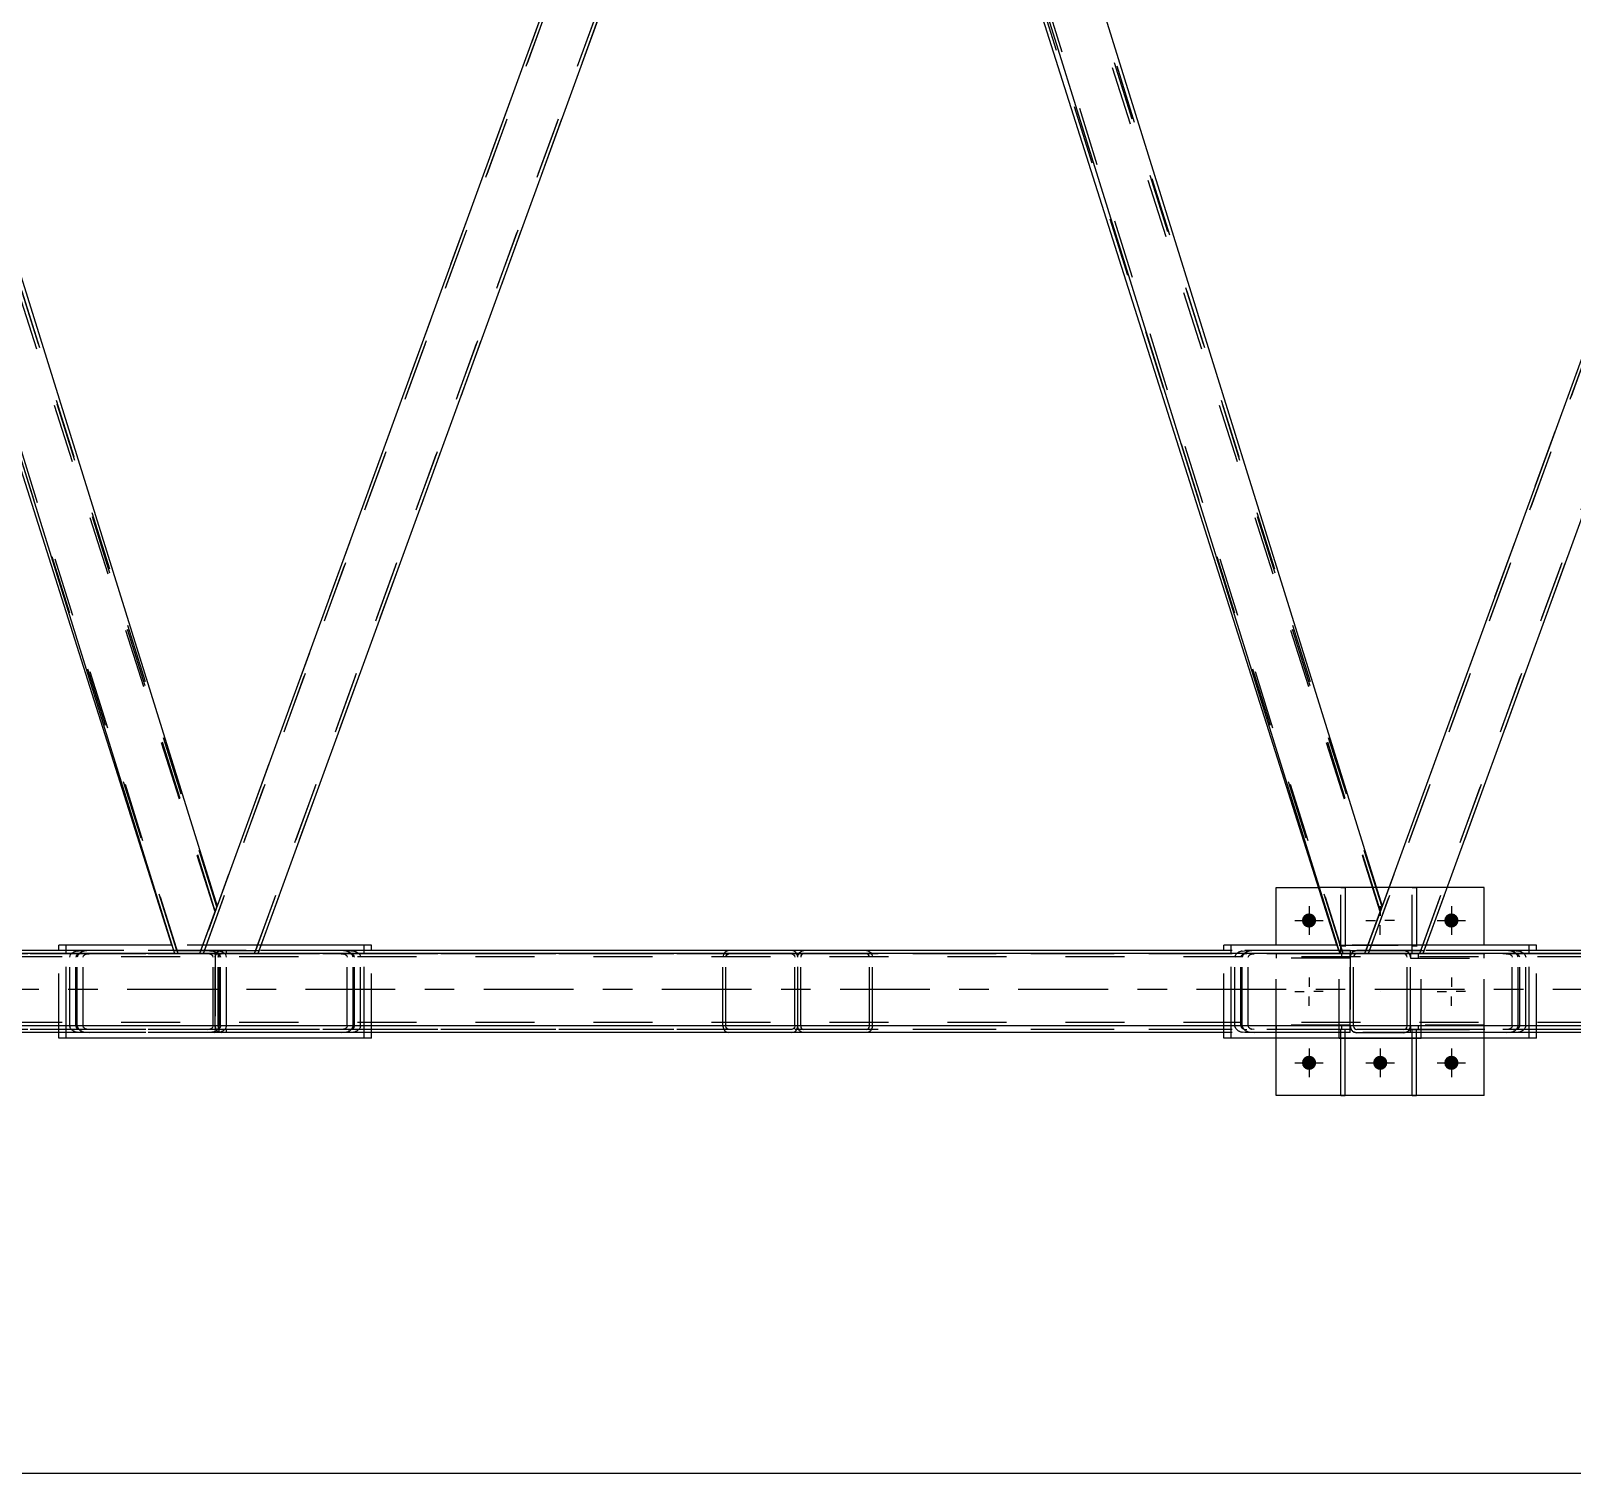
# Model space of a CAD drawing. Header units: millimetres. Extents: x -787 to 402, y -866 to -25.
# Drawn here: x 162.7 to 213.9, y -130.1 to -82.2 of the extents above; entities that cross this region are included whole.
import ezdxf

# ---------------------------------------------------------------- set-up
doc = ezdxf.new("R2010")
doc.units = ezdxf.units.MM
doc.linetypes.add('DXK_LINE_DOT2', pattern=[3.9198, 1.9599, -1.9599])
doc.linetypes.add('DXK_LINE_DOT3', pattern=[5.9187, 2.979, -0.9799, 0.9799, -0.9799])

# ---------------------------------------------------------------- blocks, each defined once
blk = doc.blocks.new('Part-569028579-1537 - 1369')
at = {"color": 7, "linetype": 'DXK_LINE_DOT2'}
for p, q in [((206.482, -115.202), (204.028, -115.202)), ((204.028, -115.202), (204.028, -115.348)), ((206.482, -115.348), (204.028, -115.348)), ((206.209, -115.348), (206.209, -115.202)), ((206.482, -115.348), (206.482, -115.202))]:
    blk.add_line(p, q, dxfattribs=at)
blk = doc.blocks.new('Part-569028579-1374 - 1369')
at = {"color": 7, "linetype": 'DXK_LINE_DOT2'}
for p, q in [((226.699, -58.637), (207.011, -112.728)), ((207.127, -112.728), (226.815, -58.637)), ((208.83, -112.728), (228.517, -58.637)), ((208.946, -112.728), (228.633, -58.637)), ((228.633, -58.637), (226.699, -58.637)), ((207.011, -112.728), (208.946, -112.728)), ((207.029, -112.728), (207.011, -112.728))]:
    blk.add_line(p, q, dxfattribs=at)
blk = doc.blocks.new('Part-569028579-1375 - 1369')
at = {"color": 7, "linetype": 'DXK_LINE_DOT2'}
for p, q in [((188.001, -58.637), (168.314, -112.728)), ((168.43, -112.728), (188.117, -58.637)), ((170.132, -112.728), (189.82, -58.637)), ((170.249, -112.728), (189.936, -58.637)), ((189.936, -58.637), (188.001, -58.637)), ((168.314, -112.728), (170.249, -112.728)), ((168.331, -112.728), (168.314, -112.728))]:
    blk.add_line(p, q, dxfattribs=at)
blk = doc.blocks.new('Part-569028579-1469 - 1369')
at = {"color": 7, "linetype": 'DXK_LINE_DOT2'}
for p, q in [((207.091, -112.827), (227.146, -57.727)), ((208.794, -112.827), (228.848, -57.727)), ((227.146, -57.727), (227.155, -57.727)), ((228.261, -59.659), (228.965, -57.727)), ((228.947, -57.727), (228.897, -57.727)), ((228.965, -57.727), (228.947, -57.727)), ((206.975, -112.827), (207.549, -111.25)), ((206.975, -112.827), (208.91, -112.827))]:
    blk.add_line(p, q, dxfattribs=at)
at = {"color": 2, "linetype": 'Continuous'}
for p, q in [((227.03, -57.727), (207.549, -111.25)), ((227.047, -57.727), (227.03, -57.727)), ((228.732, -57.727), (227.047, -57.727)), ((228.965, -57.727), (228.732, -57.727)), ((208.91, -112.827), (228.261, -59.659))]:
    blk.add_line(p, q, dxfattribs=at)
blk = doc.blocks.new('Part-569028579-1409 - 1369')
at = {"color": 2, "linetype": 'Continuous'}
for p, q in [((190.267, -57.727), (189.564, -59.659)), ((190.267, -57.727), (190.638, -57.727)), ((190.638, -57.727), (190.866, -57.727)), ((190.866, -57.727), (207.549, -111.25)), ((189.564, -59.659), (206.136, -112.827)), ((206.975, -112.827), (207.549, -111.25))]:
    blk.add_line(p, q, dxfattribs=at)
at = {"color": 7, "linetype": 'DXK_LINE_DOT2'}
for p, q in [((207.487, -111.419), (190.752, -57.727)), ((206.251, -112.827), (189.625, -59.49)), ((206.136, -112.827), (206.975, -112.827))]:
    blk.add_line(p, q, dxfattribs=at)
blk = doc.blocks.new('Part-569028579-1484 - 1369')
at = {"color": 7, "linetype": 'DXK_LINE_DOT2'}
for p, q in [((168.394, -112.827), (188.448, -57.727)), ((170.096, -112.827), (190.151, -57.727)), ((188.448, -57.727), (188.457, -57.727)), ((189.564, -59.659), (190.267, -57.727)), ((190.249, -57.727), (190.199, -57.727)), ((190.267, -57.727), (190.249, -57.727)), ((168.277, -112.827), (168.852, -111.25)), ((168.277, -112.827), (170.212, -112.827))]:
    blk.add_line(p, q, dxfattribs=at)
at = {"color": 2, "linetype": 'Continuous'}
for p, q in [((188.332, -57.727), (168.852, -111.25)), ((188.35, -57.727), (188.332, -57.727)), ((190.035, -57.727), (188.35, -57.727)), ((190.267, -57.727), (190.035, -57.727)), ((170.212, -112.827), (189.564, -59.659))]:
    blk.add_line(p, q, dxfattribs=at)
blk = doc.blocks.new('Part-569028579-1424 - 1369')
at = {"color": 2, "linetype": 'Continuous'}
for p, q in [((150.99, -59.321), (151.57, -57.727)), ((151.57, -57.727), (151.94, -57.727)), ((151.94, -57.727), (152.169, -57.727)), ((152.169, -57.727), (168.852, -111.25)), ((150.99, -59.321), (150.867, -59.659)), ((150.867, -59.659), (167.439, -112.827)), ((168.277, -112.827), (168.852, -111.25))]:
    blk.add_line(p, q, dxfattribs=at)
at = {"color": 7, "linetype": 'DXK_LINE_DOT2'}
for p, q in [((168.79, -111.419), (152.055, -57.727)), ((150.876, -59.634), (150.99, -59.321)), ((167.553, -112.827), (150.928, -59.49)), ((167.439, -112.827), (168.277, -112.827))]:
    blk.add_line(p, q, dxfattribs=at)
blk = doc.blocks.new('Part-569028579-13370 - 1369')
at = {"color": 2, "linetype": 'Continuous'}
for p, q in [((206.049, -112.546), (202.536, -112.546)), ((202.536, -112.827), (202.536, -112.546)), ((212.428, -112.546), (209.012, -112.546)), ((212.428, -112.827), (212.428, -112.546)), ((202.536, -115.637), (202.536, -115.227)), ((212.428, -115.637), (202.536, -115.637)), ((212.428, -115.637), (212.428, -115.227))]:
    blk.add_line(p, q, dxfattribs=at)
at = {"color": 7, "linetype": 'DXK_LINE_DOT2'}
for p, q in [((209.012, -112.546), (206.049, -112.546)), ((202.536, -115.227), (202.536, -112.827)), ((212.428, -115.227), (212.428, -112.827))]:
    blk.add_line(p, q, dxfattribs=at)
blk = doc.blocks.new('Part-569028579-1631 - 1369')
at = {"color": 7, "linetype": 'DXK_LINE_DOT2'}
for p, q in [((280.152, -112.837), (-1.252, -112.837)), ((251.984, -112.728), (8.801, -112.728)), ((280.152, -115.346), (-1.252, -115.346)), ((280.152, -115.455), (8.801, -115.455)), ((251.984, -115.455), (8.801, -115.455))]:
    blk.add_line(p, q, dxfattribs=at)
blk = doc.blocks.new('Part-569028579-1971 - 1369')
at = {"color": 2, "linetype": 'Continuous'}
for p, q in [((167.351, -112.546), (163.839, -112.546)), ((163.839, -112.827), (163.839, -112.546)), ((173.731, -112.546), (170.315, -112.546)), ((173.731, -112.827), (173.731, -112.546)), ((163.839, -115.637), (163.839, -115.227)), ((173.731, -115.637), (163.839, -115.637)), ((173.731, -115.637), (173.731, -115.227))]:
    blk.add_line(p, q, dxfattribs=at)
at = {"color": 7, "linetype": 'DXK_LINE_DOT2'}
for p, q in [((170.315, -112.546), (167.351, -112.546)), ((163.839, -115.227), (163.839, -112.827)), ((173.731, -115.227), (173.731, -112.827))]:
    blk.add_line(p, q, dxfattribs=at)
blk = doc.blocks.new('Part-569028579-1630 - 1369')
at = {"color": 2, "linetype": 'Continuous'}
for p, q in [((281.302, -112.827), (-1.252, -112.827)), ((281.302, -115.227), (-1.252, -115.227))]:
    blk.add_line(p, q, dxfattribs=at)
at = {"color": 7, "linetype": 'DXK_LINE_DOT2'}
for p, q in [((281.302, -112.936), (-1.252, -112.936)), ((281.302, -115.118), (-1.252, -115.118))]:
    blk.add_line(p, q, dxfattribs=at)
at = {"color": 7, "linetype": 'DXK_LINE_DOT3'}
blk.add_line((281.302, -114.027), (-1.252, -114.027), dxfattribs=at)
blk = doc.blocks.new('Part-569028579-2025 - 1369')
at = {"color": 2, "linetype": 'Continuous'}
for p, q in [((204.028, -112.546), (204.028, -110.639)), ((204.028, -110.639), (205.434, -110.639)), ((207.771, -110.639), (207.358, -110.639)), ((210.937, -110.639), (209.706, -110.639)), ((210.937, -112.546), (210.937, -110.639)), ((204.028, -117.548), (204.028, -115.637)), ((210.937, -117.548), (210.937, -115.637)), ((210.937, -117.548), (204.028, -117.548))]:
    blk.add_line(p, q, dxfattribs=at)
at = {"color": 7, "linetype": 'DXK_LINE_DOT2'}
for p, q in [((207.358, -110.639), (205.434, -110.639)), ((209.706, -110.639), (207.771, -110.639)), ((204.028, -115.637), (204.028, -112.546)), ((210.937, -115.637), (210.937, -112.546))]:
    blk.add_line(p, q, dxfattribs=at)
blk = doc.blocks.new('Part-569028579-2037 - 1369')
at = {"color": 7, "linetype": 'DXK_LINE_DOT2'}
for p, q in [((208.539, -112.84), (208.54, -110.639)), ((208.54, -110.639), (208.685, -110.639)), ((208.685, -110.639), (208.685, -112.84)), ((208.539, -112.568), (208.685, -112.568)), ((208.685, -112.84), (208.539, -112.84))]:
    blk.add_line(p, q, dxfattribs=at)
blk = doc.blocks.new('Part-569028579-1844 - 1369')
at = {"color": 7, "linetype": 'DXK_LINE_DOT2'}
for p, q in [((208.487, -115.455), (208.487, -112.728)), ((212.428, -112.728), (208.487, -112.728)), ((245.914, -112.837), (208.487, -112.837)), ((211.82, -112.744), (211.668, -112.728)), ((211.668, -112.837), (211.744, -112.845)), ((211.851, -112.904), (211.866, -112.946)), ((211.866, -115.237), (211.866, -112.946)), ((212.065, -112.946), (212.035, -112.862)), ((212.065, -115.237), (212.065, -112.946)), ((245.914, -112.728), (227.029, -112.728)), ((241.349, -112.946), (241.379, -112.862)), ((241.349, -115.237), (241.349, -112.946)), ((241.562, -112.904), (241.547, -112.946)), ((241.547, -115.237), (241.547, -112.946)), ((241.594, -112.744), (241.746, -112.728)), ((241.746, -112.837), (241.67, -112.845)), ((245.914, -112.728), (246.066, -112.744)), ((245.99, -112.845), (245.914, -112.837)), ((246.113, -112.946), (246.098, -112.904)), ((246.113, -115.237), (246.113, -112.946)), ((246.281, -112.862), (246.311, -112.946)), ((246.311, -115.237), (246.311, -112.946)), ((245.914, -115.346), (208.487, -115.346)), ((212.428, -115.455), (208.487, -115.455)), ((211.744, -115.338), (211.668, -115.346)), ((211.668, -115.455), (211.82, -115.438)), ((211.866, -115.237), (211.851, -115.279)), ((212.035, -115.32), (212.065, -115.237)), ((245.914, -115.455), (227.029, -115.455)), ((241.379, -115.32), (241.349, -115.237)), ((241.547, -115.237), (241.562, -115.279)), ((241.746, -115.455), (241.594, -115.438)), ((241.67, -115.338), (241.746, -115.346)), ((245.914, -115.346), (245.99, -115.338)), ((246.066, -115.438), (245.914, -115.455)), ((246.098, -115.279), (246.113, -115.237)), ((246.311, -115.237), (246.281, -115.32))]:
    blk.add_line(p, q, dxfattribs=at)
at = {"color": 2, "linetype": 'Continuous'}
for p, q in [((227.029, -112.728), (212.428, -112.728)), ((227.029, -115.455), (212.428, -115.455))]:
    blk.add_line(p, q, dxfattribs=at)
at = {"color": 7, "linetype": 'DXK_LINE_DOT2'}
for centre, radius, start, end in [((211.713, -113.028), 0.186, 41.9362, 80.4818), ((211.758, -113.111), 0.371, 41.9362, 80.4818), ((241.655, -113.111), 0.371, 99.5182, 138.0638), ((241.7, -113.028), 0.186, 99.5182, 138.0638), ((245.96, -113.028), 0.186, 41.9362, 80.4818), ((246.005, -113.111), 0.371, 41.9362, 80.4818), ((211.713, -115.154), 0.186, 279.5182, 318.0638), ((211.758, -115.072), 0.371, 279.5182, 318.0638), ((241.655, -115.072), 0.371, 221.9362, 260.4818), ((241.7, -115.154), 0.186, 221.9362, 260.4818), ((245.96, -115.154), 0.186, 279.5182, 318.0638), ((246.005, -115.072), 0.371, 279.5182, 318.0638)]:
    blk.add_arc(centre, radius, start, end, dxfattribs=at)
blk = doc.blocks.new('Bolt-569028579-13458 - 1369')
at = {"linetype": 'Continuous'}
for points in [[(205.355, -111.73, -1), (204.882, -111.73, -1)], [(210.082, -111.73, -1), (209.609, -111.73, -1)], [(205.355, -116.457, -1), (204.882, -116.457, -1)], [(207.718, -116.457, -1), (207.246, -116.457, -1)], [(210.082, -116.457, -1), (209.609, -116.457, -1)]]:
    blk.add_hatch(color=1, dxfattribs=at).paths.add_polyline_path(points)
at = {"color": 1, "linetype": 'Continuous'}
for p, q in [((205.118, -111.257), (205.118, -112.202)), ((207.482, -111.257), (207.482, -111.572)), ((209.846, -111.257), (209.846, -112.202)), ((204.646, -111.73), (205.591, -111.73)), ((207.009, -111.73), (207.324, -111.73)), ((207.482, -112.202), (207.482, -111.887)), ((207.955, -111.73), (207.64, -111.73)), ((209.373, -111.73), (210.318, -111.73)), ((205.118, -113.62), (205.118, -113.935)), ((209.846, -113.62), (209.846, -113.935)), ((204.646, -114.093), (204.961, -114.093)), ((205.591, -114.093), (205.276, -114.093)), ((209.373, -114.093), (209.688, -114.093)), ((210.318, -114.093), (210.004, -114.093)), ((205.118, -114.566), (205.118, -114.251)), ((209.846, -114.566), (209.846, -114.251)), ((205.118, -115.984), (205.118, -116.93)), ((207.482, -115.984), (207.482, -116.93)), ((209.846, -115.984), (209.846, -116.93)), ((204.646, -116.457), (205.591, -116.457)), ((207.009, -116.457), (207.955, -116.457)), ((209.373, -116.457), (210.318, -116.457))]:
    blk.add_line(p, q, dxfattribs=at)
blk = doc.blocks.new('Part-569028579-1775 - 1369')
at = {"color": 7, "linetype": 'DXK_LINE_DOT2'}
for p, q in [((151.239, -58.637), (150.708, -60.094)), ((152.154, -58.637), (151.239, -58.637)), ((168.783, -111.439), (152.039, -58.637)), ((168.844, -111.271), (152.154, -58.637)), ((167.513, -112.728), (150.77, -59.926)), ((168.314, -112.728), (168.844, -111.271)), ((167.341, -112.546), (167.399, -112.728)), ((167.399, -112.728), (168.314, -112.728)), ((167.399, -112.728), (167.416, -112.728))]:
    blk.add_line(p, q, dxfattribs=at)
at = {"color": 2, "linetype": 'Continuous'}
blk.add_line((167.341, -112.546), (150.708, -60.094), dxfattribs=at)
blk = doc.blocks.new('Part-569028579-1776 - 1369')
at = {"color": 7, "linetype": 'DXK_LINE_DOT2'}
for p, q in [((189.936, -58.637), (189.406, -60.094)), ((190.851, -58.637), (189.936, -58.637)), ((207.48, -111.439), (190.737, -58.637)), ((207.541, -111.271), (190.851, -58.637)), ((206.211, -112.728), (189.467, -59.926)), ((207.011, -112.728), (207.541, -111.271)), ((206.038, -112.546), (206.096, -112.728)), ((206.096, -112.728), (207.011, -112.728)), ((206.096, -112.728), (206.113, -112.728))]:
    blk.add_line(p, q, dxfattribs=at)
at = {"color": 2, "linetype": 'Continuous'}
blk.add_line((206.038, -112.546), (189.406, -60.094), dxfattribs=at)
blk = doc.blocks.new('Part-569028579-1783 - 1369')
at = {"color": 7, "linetype": 'DXK_LINE_DOT2'}
for p, q in [((206.504, -112.864), (206.487, -112.948)), ((206.487, -112.948), (206.504, -112.864)), ((206.487, -115.239), (206.487, -112.948)), ((206.605, -112.906), (206.597, -112.948)), ((206.597, -115.239), (206.597, -112.948)), ((206.629, -112.871), (206.605, -112.906)), ((206.706, -112.73), (206.622, -112.746)), ((206.622, -112.746), (206.706, -112.73)), ((206.664, -112.847), (206.629, -112.871)), ((206.706, -112.839), (206.664, -112.847)), ((208.269, -112.73), (206.706, -112.73)), ((208.269, -112.839), (206.706, -112.839)), ((208.353, -112.746), (208.269, -112.73)), ((208.269, -112.73), (208.353, -112.746)), ((208.311, -112.847), (208.269, -112.839)), ((208.346, -112.871), (208.311, -112.847)), ((208.37, -112.906), (208.346, -112.871)), ((208.378, -112.948), (208.37, -112.906)), ((208.378, -115.239), (208.378, -112.948)), ((208.487, -112.948), (208.471, -112.864)), ((208.471, -112.864), (208.487, -112.948)), ((208.487, -115.239), (208.487, -112.948)), ((206.487, -115.239), (206.504, -115.322)), ((206.504, -115.322), (206.487, -115.239)), ((206.597, -115.239), (206.605, -115.28)), ((206.605, -115.28), (206.629, -115.316)), ((206.622, -115.44), (206.706, -115.457)), ((206.706, -115.457), (206.622, -115.44)), ((206.629, -115.316), (206.664, -115.339)), ((206.664, -115.339), (206.706, -115.348)), ((208.269, -115.348), (206.706, -115.348)), ((208.269, -115.457), (206.706, -115.457)), ((208.269, -115.348), (208.311, -115.339)), ((208.269, -115.457), (208.353, -115.44)), ((208.353, -115.44), (208.269, -115.457)), ((208.311, -115.339), (208.346, -115.316)), ((208.346, -115.316), (208.37, -115.28)), ((208.37, -115.28), (208.378, -115.239)), ((208.471, -115.322), (208.487, -115.239)), ((208.487, -115.239), (208.471, -115.322))]:
    blk.add_line(p, q, dxfattribs=at)
for centre, start, end in [((206.706, -112.948), 112.4999, 157.4999), ((206.706, -112.948), 112.4999, 157.4999), ((208.269, -112.948), 22.4999, 67.4999), ((208.269, -112.948), 22.4999, 67.4999), ((206.706, -115.239), 202.4999, 247.4999), ((206.706, -115.239), 202.4999, 247.4999), ((208.269, -115.239), 292.4999, 337.4999), ((208.269, -115.239), 292.4999, 337.4999)]:
    blk.add_arc(centre, 0.218, start, end, dxfattribs=at)
blk = doc.blocks.new('Part-569028579-1850 - 1369')
at = {"color": 7, "linetype": 'DXK_LINE_DOT2'}
for p, q in [((168.8, -112.862), (168.785, -112.946)), ((168.785, -112.946), (168.785, -115.237)), ((168.843, -112.792), (168.8, -112.862)), ((168.907, -112.744), (168.843, -112.792)), ((168.884, -112.946), (168.892, -112.904)), ((168.884, -115.237), (168.884, -112.946)), ((168.892, -112.904), (168.913, -112.869)), ((168.983, -112.728), (168.907, -112.744)), ((168.913, -112.869), (168.945, -112.845)), ((168.945, -112.845), (168.983, -112.837)), ((173.731, -112.728), (168.983, -112.728)), ((206.487, -112.837), (168.983, -112.837)), ((169.165, -112.837), (169.165, -112.728)), ((173.122, -112.744), (172.97, -112.728)), ((172.97, -112.837), (173.046, -112.845)), ((173.154, -112.904), (173.169, -112.946)), ((173.169, -115.237), (173.169, -112.946)), ((173.367, -112.946), (173.337, -112.862)), ((173.367, -115.237), (173.367, -112.946)), ((206.487, -112.728), (188.332, -112.728)), ((202.651, -112.946), (202.682, -112.862)), ((202.651, -115.237), (202.651, -112.946)), ((202.865, -112.904), (202.85, -112.946)), ((202.85, -115.237), (202.85, -112.946)), ((202.896, -112.744), (203.048, -112.728)), ((203.048, -112.837), (202.972, -112.845)), ((206.487, -112.728), (206.487, -115.455)), ((168.785, -115.237), (168.8, -115.32)), ((168.8, -115.32), (168.843, -115.391)), ((168.843, -115.391), (168.907, -115.438)), ((168.892, -115.279), (168.884, -115.237)), ((168.913, -115.314), (168.892, -115.279)), ((168.907, -115.438), (168.983, -115.455)), ((168.945, -115.338), (168.913, -115.314)), ((168.983, -115.346), (168.945, -115.338)), ((206.487, -115.346), (168.983, -115.346)), ((173.731, -115.455), (168.983, -115.455)), ((169.165, -115.455), (169.165, -115.346)), ((173.046, -115.338), (172.97, -115.346)), ((172.97, -115.455), (173.122, -115.438)), ((173.169, -115.237), (173.154, -115.279)), ((173.337, -115.32), (173.367, -115.237)), ((206.487, -115.455), (188.332, -115.455)), ((202.682, -115.32), (202.651, -115.237)), ((202.85, -115.237), (202.865, -115.279)), ((203.048, -115.455), (202.896, -115.438)), ((202.972, -115.338), (203.048, -115.346))]:
    blk.add_line(p, q, dxfattribs=at)
at = {"color": 2, "linetype": 'Continuous'}
for p, q in [((188.332, -112.728), (173.731, -112.728)), ((188.332, -115.455), (173.731, -115.455))]:
    blk.add_line(p, q, dxfattribs=at)
at = {"color": 7, "linetype": 'DXK_LINE_DOT2'}
for centre, radius, start, end in [((173.016, -113.028), 0.186, 41.9362, 80.4818), ((173.061, -113.111), 0.371, 41.9362, 80.4818), ((202.958, -113.111), 0.371, 99.5182, 138.0638), ((203.003, -113.028), 0.186, 99.5182, 138.0638), ((173.016, -115.154), 0.186, 279.5182, 318.0638), ((173.061, -115.072), 0.371, 279.5182, 318.0638), ((202.958, -115.072), 0.371, 221.9362, 260.4818), ((203.003, -115.154), 0.186, 221.9362, 260.4818)]:
    blk.add_arc(centre, radius, start, end, dxfattribs=at)
blk = doc.blocks.new('Part-569028579-1853 - 1369')
at = {"color": 7, "linetype": 'DXK_LINE_DOT2'}
for p, q in [((188.133, -112.946), (188.135, -112.936)), ((188.133, -115.227), (188.133, -112.946)), ((188.135, -112.936), (188.149, -112.862)), ((188.17, -112.827), (188.149, -112.862)), ((188.24, -112.904), (188.233, -112.946)), ((188.233, -115.237), (188.233, -112.946)), ((188.262, -112.869), (188.24, -112.904)), ((188.294, -112.845), (188.262, -112.869)), ((188.332, -112.837), (188.294, -112.845)), ((206.487, -112.837), (188.332, -112.837)), ((190.416, -112.728), (190.492, -112.744)), ((190.454, -112.845), (190.416, -112.837)), ((190.487, -112.869), (190.454, -112.845)), ((190.508, -112.904), (190.487, -112.869)), ((190.492, -112.744), (190.557, -112.792)), ((190.516, -112.946), (190.508, -112.904)), ((190.516, -115.237), (190.516, -112.946)), ((190.557, -112.792), (190.6, -112.862)), ((190.6, -112.862), (190.615, -112.946)), ((190.615, -115.237), (190.615, -112.946)), ((206.487, -112.728), (202.536, -112.728)), ((202.93, -112.862), (202.9, -112.946)), ((202.9, -115.237), (202.9, -112.946)), ((203.098, -112.946), (203.113, -112.904)), ((203.098, -115.237), (203.098, -112.946)), ((203.297, -112.728), (203.145, -112.744)), ((203.221, -112.845), (203.297, -112.837)), ((206.487, -115.455), (206.487, -112.728)), ((188.233, -115.237), (188.24, -115.279)), ((188.24, -115.279), (188.262, -115.314)), ((188.262, -115.314), (188.294, -115.338)), ((188.294, -115.338), (188.332, -115.346)), ((206.487, -115.346), (188.332, -115.346)), ((190.416, -115.346), (190.454, -115.338)), ((190.492, -115.438), (190.416, -115.455)), ((190.454, -115.338), (190.487, -115.314)), ((190.487, -115.314), (190.508, -115.279)), ((190.557, -115.391), (190.492, -115.438)), ((190.508, -115.279), (190.516, -115.237)), ((190.6, -115.32), (190.557, -115.391)), ((190.615, -115.237), (190.6, -115.32)), ((206.487, -115.455), (202.536, -115.455)), ((202.9, -115.237), (202.93, -115.32)), ((203.113, -115.279), (203.098, -115.237)), ((203.145, -115.438), (203.297, -115.455)), ((203.297, -115.346), (203.221, -115.338))]:
    blk.add_line(p, q, dxfattribs=at)
at = {"color": 2, "linetype": 'Continuous'}
for p, q in [((188.192, -112.792), (188.17, -112.827)), ((188.192, -112.792), (188.256, -112.744)), ((188.256, -112.744), (188.332, -112.728)), ((202.536, -112.728), (188.332, -112.728)), ((188.133, -115.237), (188.133, -115.227)), ((188.149, -115.32), (188.133, -115.237)), ((188.192, -115.391), (188.149, -115.32)), ((188.256, -115.438), (188.192, -115.391)), ((188.332, -115.455), (188.256, -115.438)), ((202.536, -115.455), (188.332, -115.455))]:
    blk.add_line(p, q, dxfattribs=at)
at = {"color": 7, "linetype": 'DXK_LINE_DOT2'}
for centre, radius, start, end in [((203.206, -113.111), 0.371, 99.5182, 138.0638), ((203.251, -113.028), 0.186, 99.5182, 138.0638), ((203.206, -115.072), 0.371, 221.9362, 260.4818), ((203.251, -115.154), 0.186, 221.9362, 260.4818)]:
    blk.add_arc(centre, radius, start, end, dxfattribs=at)
blk = doc.blocks.new('Part-569028579-1854 - 1369')
at = {"color": 7, "linetype": 'DXK_LINE_DOT2'}
for p, q in [((131.093, -115.455), (131.093, -112.728)), ((135.034, -112.728), (131.093, -112.728)), ((168.52, -112.837), (131.093, -112.837)), ((134.425, -112.744), (134.273, -112.728)), ((134.273, -112.837), (134.349, -112.845)), ((134.456, -112.904), (134.471, -112.946)), ((134.471, -115.237), (134.471, -112.946)), ((134.67, -112.946), (134.64, -112.862)), ((134.67, -115.237), (134.67, -112.946)), ((168.52, -112.728), (149.635, -112.728)), ((163.954, -112.946), (163.984, -112.862)), ((163.954, -115.237), (163.954, -112.946)), ((164.168, -112.904), (164.152, -112.946)), ((164.152, -115.237), (164.152, -112.946)), ((164.199, -112.744), (164.351, -112.728)), ((164.351, -112.837), (164.275, -112.845)), ((168.52, -112.728), (168.672, -112.744)), ((168.596, -112.845), (168.52, -112.837)), ((168.718, -112.946), (168.703, -112.904)), ((168.718, -115.237), (168.718, -112.946)), ((168.886, -112.862), (168.917, -112.946)), ((168.917, -115.237), (168.917, -112.946)), ((168.52, -115.346), (131.093, -115.346)), ((135.034, -115.455), (131.093, -115.455)), ((134.349, -115.338), (134.273, -115.346)), ((134.273, -115.455), (134.425, -115.438)), ((134.471, -115.237), (134.456, -115.278)), ((134.64, -115.32), (134.67, -115.237)), ((168.52, -115.455), (149.635, -115.455)), ((163.984, -115.32), (163.954, -115.237)), ((164.152, -115.237), (164.168, -115.279)), ((164.351, -115.455), (164.199, -115.438)), ((164.275, -115.338), (164.351, -115.346)), ((168.52, -115.346), (168.596, -115.338)), ((168.672, -115.438), (168.52, -115.455)), ((168.703, -115.279), (168.718, -115.237)), ((168.917, -115.237), (168.886, -115.32))]:
    blk.add_line(p, q, dxfattribs=at)
at = {"color": 2, "linetype": 'Continuous'}
for p, q in [((149.635, -112.728), (135.034, -112.728)), ((149.635, -115.455), (135.034, -115.455))]:
    blk.add_line(p, q, dxfattribs=at)
at = {"color": 7, "linetype": 'DXK_LINE_DOT2'}
for centre, radius, start, end in [((134.318, -113.028), 0.186, 41.9362, 80.4818), ((134.363, -113.111), 0.371, 41.9362, 80.4818), ((164.26, -113.111), 0.371, 99.5182, 138.0638), ((164.306, -113.028), 0.186, 99.5182, 138.0638), ((168.565, -113.028), 0.186, 41.9362, 80.4818), ((168.61, -113.111), 0.371, 41.9362, 80.4818), ((134.318, -115.154), 0.186, 279.5182, 318.0638), ((134.363, -115.072), 0.371, 279.5182, 318.0638), ((164.26, -115.072), 0.371, 221.9362, 260.4818), ((164.306, -115.154), 0.186, 221.9362, 260.4818), ((168.565, -115.154), 0.186, 279.5182, 318.0638), ((168.61, -115.072), 0.371, 279.5182, 318.0638)]:
    blk.add_arc(centre, radius, start, end, dxfattribs=at)
blk = doc.blocks.new('Part-569028579-1857 - 1369')
at = {"color": 7, "linetype": 'DXK_LINE_DOT2'}
for p, q in [((149.436, -112.946), (149.438, -112.936)), ((149.436, -115.227), (149.436, -112.946)), ((149.438, -112.936), (149.451, -112.862)), ((149.451, -112.862), (149.472, -112.827)), ((149.543, -112.904), (149.535, -112.946)), ((149.535, -115.237), (149.535, -112.946)), ((149.564, -112.869), (149.543, -112.904)), ((149.597, -112.845), (149.564, -112.869)), ((149.635, -112.837), (149.597, -112.845)), ((168.768, -112.837), (149.635, -112.837)), ((151.719, -112.728), (151.795, -112.744)), ((151.757, -112.845), (151.719, -112.837)), ((151.789, -112.869), (151.757, -112.845)), ((151.811, -112.904), (151.789, -112.869)), ((151.795, -112.744), (151.859, -112.792)), ((151.818, -112.946), (151.811, -112.904)), ((151.818, -115.237), (151.818, -112.946)), ((151.859, -112.792), (151.902, -112.862)), ((151.902, -112.862), (151.917, -112.946)), ((151.917, -115.237), (151.917, -112.946)), ((168.768, -112.728), (163.839, -112.728)), ((164.232, -112.862), (164.202, -112.946)), ((164.202, -115.237), (164.202, -112.946)), ((164.401, -112.946), (164.416, -112.904)), ((164.401, -115.237), (164.401, -112.946)), ((164.599, -112.728), (164.447, -112.744)), ((164.523, -112.845), (164.599, -112.837)), ((168.92, -112.744), (168.768, -112.728)), ((168.768, -112.837), (168.844, -112.845)), ((168.951, -112.904), (168.966, -112.946)), ((168.966, -115.237), (168.966, -112.946)), ((169.165, -112.946), (169.135, -112.862)), ((169.165, -115.237), (169.165, -112.946)), ((149.535, -115.237), (149.543, -115.279)), ((149.543, -115.279), (149.564, -115.314)), ((149.564, -115.314), (149.597, -115.338)), ((149.597, -115.338), (149.635, -115.346)), ((168.768, -115.346), (149.635, -115.346)), ((151.719, -115.346), (151.757, -115.338)), ((151.795, -115.438), (151.719, -115.455)), ((151.757, -115.338), (151.789, -115.314)), ((151.789, -115.314), (151.811, -115.279)), ((151.859, -115.391), (151.795, -115.438)), ((151.811, -115.279), (151.818, -115.237)), ((151.902, -115.32), (151.859, -115.391)), ((151.917, -115.237), (151.902, -115.32)), ((168.768, -115.455), (163.839, -115.455)), ((164.202, -115.237), (164.232, -115.32)), ((164.416, -115.279), (164.401, -115.237)), ((164.447, -115.438), (164.599, -115.455)), ((164.599, -115.346), (164.523, -115.338)), ((168.844, -115.338), (168.768, -115.346)), ((168.768, -115.455), (168.92, -115.438)), ((168.966, -115.237), (168.951, -115.279)), ((169.135, -115.32), (169.165, -115.237))]:
    blk.add_line(p, q, dxfattribs=at)
at = {"color": 2, "linetype": 'Continuous'}
for p, q in [((149.472, -112.827), (149.494, -112.792)), ((149.494, -112.792), (149.559, -112.744)), ((149.559, -112.744), (149.635, -112.728)), ((163.839, -112.728), (149.635, -112.728)), ((149.436, -115.237), (149.436, -115.227)), ((149.451, -115.32), (149.436, -115.237)), ((149.494, -115.391), (149.451, -115.32)), ((149.559, -115.438), (149.494, -115.391)), ((149.635, -115.455), (149.559, -115.438)), ((163.839, -115.455), (149.635, -115.455))]:
    blk.add_line(p, q, dxfattribs=at)
at = {"color": 7, "linetype": 'DXK_LINE_DOT2'}
for centre, radius, start, end in [((164.509, -113.111), 0.371, 99.5182, 138.0638), ((164.554, -113.028), 0.186, 99.5182, 138.0638), ((168.813, -113.028), 0.186, 41.9362, 80.4818), ((168.859, -113.111), 0.371, 41.9362, 80.4818), ((164.509, -115.072), 0.371, 221.9362, 260.4818), ((164.554, -115.154), 0.186, 221.9362, 260.4818), ((168.813, -115.154), 0.186, 279.5182, 318.0638), ((168.859, -115.072), 0.371, 279.5182, 318.0638)]:
    blk.add_arc(centre, radius, start, end, dxfattribs=at)
blk = doc.blocks.new('Part-569028579-1922 - 1369')
at = {"color": 7, "linetype": 'DXK_LINE_DOT2'}
for p, q in [((208.487, -115.455), (208.487, -112.728)), ((226.632, -112.728), (208.487, -112.728)), ((226.632, -112.837), (208.487, -112.837)), ((211.916, -112.728), (212.068, -112.744)), ((211.992, -112.845), (211.916, -112.837)), ((212.115, -112.946), (212.099, -112.904)), ((212.115, -115.237), (212.115, -112.946)), ((212.283, -112.862), (212.313, -112.946)), ((212.313, -115.237), (212.313, -112.946)), ((224.365, -112.862), (224.35, -112.946)), ((224.35, -115.237), (224.35, -112.946)), ((224.408, -112.792), (224.365, -112.862)), ((224.472, -112.744), (224.408, -112.792)), ((224.449, -112.946), (224.456, -112.904)), ((224.449, -115.237), (224.449, -112.946)), ((224.456, -112.904), (224.478, -112.869)), ((224.548, -112.728), (224.472, -112.744)), ((224.478, -112.869), (224.51, -112.845)), ((224.51, -112.845), (224.548, -112.837)), ((226.708, -112.744), (226.632, -112.728)), ((226.632, -112.837), (226.67, -112.845)), ((226.67, -112.845), (226.703, -112.869)), ((226.703, -112.869), (226.724, -112.904)), ((226.773, -112.792), (226.708, -112.744)), ((226.724, -112.904), (226.732, -112.946)), ((226.732, -115.237), (226.732, -112.946)), ((226.816, -112.862), (226.773, -112.792)), ((226.831, -112.946), (226.816, -112.862)), ((226.831, -115.237), (226.831, -112.946)), ((226.632, -115.346), (208.487, -115.346)), ((226.632, -115.455), (208.487, -115.455)), ((211.916, -115.346), (211.992, -115.338)), ((212.068, -115.438), (211.916, -115.455)), ((212.099, -115.279), (212.115, -115.237)), ((212.313, -115.237), (212.283, -115.32)), ((224.35, -115.237), (224.365, -115.32)), ((224.365, -115.32), (224.408, -115.391)), ((224.408, -115.391), (224.472, -115.438)), ((224.456, -115.279), (224.449, -115.237)), ((224.478, -115.314), (224.456, -115.279)), ((224.472, -115.438), (224.548, -115.455)), ((224.51, -115.338), (224.478, -115.314)), ((224.548, -115.346), (224.51, -115.338)), ((226.67, -115.338), (226.632, -115.346)), ((226.632, -115.455), (226.708, -115.438)), ((226.703, -115.314), (226.67, -115.338)), ((226.724, -115.279), (226.703, -115.314)), ((226.708, -115.438), (226.773, -115.391)), ((226.732, -115.237), (226.724, -115.279)), ((226.773, -115.391), (226.816, -115.32)), ((226.816, -115.32), (226.831, -115.237))]:
    blk.add_line(p, q, dxfattribs=at)
for centre, radius, start, end in [((211.961, -113.028), 0.186, 41.9362, 80.4818), ((212.007, -113.111), 0.371, 41.9362, 80.4818), ((211.961, -115.154), 0.186, 279.5182, 318.0638), ((212.007, -115.072), 0.371, 279.5182, 318.0638)]:
    blk.add_arc(centre, radius, start, end, dxfattribs=at)
blk = doc.blocks.new('Part-569028579-1928 - 1369')
at = {"color": 7, "linetype": 'DXK_LINE_DOT2'}
for p, q in [((168.785, -112.946), (168.8, -112.862)), ((168.785, -115.237), (168.785, -112.946)), ((168.8, -112.862), (168.843, -112.792)), ((168.843, -112.792), (168.907, -112.744)), ((168.892, -112.904), (168.884, -112.946)), ((168.884, -115.237), (168.884, -112.946)), ((168.91, -112.869), (168.892, -112.904)), ((168.907, -112.744), (168.917, -112.742)), ((168.974, -112.845), (168.91, -112.869)), ((168.91, -115.314), (168.91, -112.869)), ((169.05, -112.728), (168.917, -112.742)), ((168.917, -115.44), (168.917, -112.742)), ((169.05, -112.837), (168.974, -112.845)), ((187.935, -112.728), (169.05, -112.728)), ((187.935, -112.837), (169.05, -112.837)), ((173.219, -112.728), (173.371, -112.744)), ((173.295, -112.845), (173.219, -112.837)), ((173.417, -112.946), (173.402, -112.904)), ((173.417, -115.237), (173.417, -112.946)), ((173.585, -112.862), (173.616, -112.946)), ((173.616, -115.237), (173.616, -112.946)), ((185.667, -112.862), (185.652, -112.946)), ((185.652, -115.237), (185.652, -112.946)), ((185.71, -112.792), (185.667, -112.862)), ((185.775, -112.744), (185.71, -112.792)), ((185.751, -112.946), (185.759, -112.904)), ((185.751, -115.237), (185.751, -112.946)), ((185.759, -112.904), (185.78, -112.869)), ((185.851, -112.728), (185.775, -112.744)), ((185.78, -112.869), (185.813, -112.845)), ((185.813, -112.845), (185.851, -112.837)), ((188.011, -112.744), (187.935, -112.728)), ((187.935, -112.837), (187.973, -112.845)), ((187.973, -112.845), (188.005, -112.869)), ((188.005, -112.869), (188.027, -112.904)), ((188.075, -112.792), (188.011, -112.744)), ((188.027, -112.904), (188.034, -112.946)), ((188.034, -115.237), (188.034, -112.946)), ((188.118, -112.862), (188.075, -112.792)), ((188.133, -112.946), (188.118, -112.862)), ((188.133, -115.237), (188.133, -112.946)), ((168.8, -115.32), (168.785, -115.237)), ((168.843, -115.391), (168.8, -115.32)), ((168.907, -115.438), (168.843, -115.391)), ((168.884, -115.237), (168.892, -115.279)), ((168.892, -115.279), (168.91, -115.314)), ((168.917, -115.44), (168.907, -115.438)), ((168.91, -115.314), (168.974, -115.338)), ((169.05, -115.455), (168.917, -115.44)), ((168.974, -115.338), (169.05, -115.346)), ((187.935, -115.346), (169.05, -115.346)), ((187.935, -115.455), (169.05, -115.455)), ((173.219, -115.346), (173.295, -115.338)), ((173.371, -115.438), (173.219, -115.455)), ((173.402, -115.279), (173.417, -115.237)), ((173.616, -115.237), (173.585, -115.32)), ((185.652, -115.237), (185.667, -115.32)), ((185.667, -115.32), (185.71, -115.391)), ((185.71, -115.391), (185.775, -115.438)), ((185.759, -115.279), (185.751, -115.237)), ((185.78, -115.314), (185.759, -115.279)), ((185.775, -115.438), (185.851, -115.455)), ((185.813, -115.338), (185.78, -115.314)), ((185.851, -115.346), (185.813, -115.338)), ((187.973, -115.338), (187.935, -115.346)), ((187.935, -115.455), (188.011, -115.438)), ((188.005, -115.314), (187.973, -115.338)), ((188.027, -115.279), (188.005, -115.314)), ((188.011, -115.438), (188.075, -115.391)), ((188.034, -115.237), (188.027, -115.279)), ((188.075, -115.391), (188.118, -115.32)), ((188.118, -115.32), (188.133, -115.237))]:
    blk.add_line(p, q, dxfattribs=at)
for centre, radius, start, end in [((173.264, -113.028), 0.186, 41.9362, 80.4818), ((173.309, -113.111), 0.371, 41.9362, 80.4818), ((173.264, -115.154), 0.186, 279.5182, 318.0638), ((173.309, -115.072), 0.371, 279.5182, 318.0638)]:
    blk.add_arc(centre, radius, start, end, dxfattribs=at)
blk = doc.blocks.new('Part-569028579-1938 - 1369')
at = {"color": 7, "linetype": 'DXK_LINE_DOT2'}
for p, q in [((206.118, -115.637), (206.118, -112.548)), ((206.118, -112.548), (208.846, -112.548)), ((208.846, -115.637), (208.846, -112.548))]:
    blk.add_line(p, q, dxfattribs=at)
at = {"color": 2, "linetype": 'Continuous'}
for p, q in [((206.118, -115.639), (206.118, -115.637)), ((206.118, -115.639), (208.846, -115.639)), ((208.846, -115.639), (208.846, -115.637))]:
    blk.add_line(p, q, dxfattribs=at)
blk = doc.blocks.new('Part-569028579-2022 - 1369')
at = {"color": 7, "linetype": 'DXK_LINE_DOT2'}
for p, q in [((206.499, -112.864), (206.482, -112.948)), ((206.482, -112.948), (206.499, -112.864)), ((206.482, -115.239), (206.482, -112.948)), ((206.6, -112.906), (206.591, -112.948)), ((206.591, -115.239), (206.591, -112.948)), ((206.623, -112.871), (206.6, -112.906)), ((206.7, -112.73), (206.617, -112.746)), ((206.617, -112.746), (206.7, -112.73)), ((206.659, -112.847), (206.623, -112.871)), ((206.7, -112.839), (206.659, -112.847)), ((208.264, -112.73), (206.7, -112.73)), ((208.264, -112.839), (206.7, -112.839)), ((208.347, -112.746), (208.264, -112.73)), ((208.264, -112.73), (208.347, -112.746)), ((208.306, -112.847), (208.264, -112.839)), ((208.341, -112.871), (208.306, -112.847)), ((208.365, -112.906), (208.341, -112.871)), ((208.373, -112.948), (208.365, -112.906)), ((208.373, -115.239), (208.373, -112.948)), ((208.482, -112.948), (208.466, -112.864)), ((208.466, -112.864), (208.482, -112.948)), ((208.482, -115.239), (208.482, -112.948)), ((206.482, -115.239), (206.499, -115.322)), ((206.499, -115.322), (206.482, -115.239)), ((206.591, -115.239), (206.6, -115.28)), ((206.6, -115.28), (206.623, -115.316)), ((206.617, -115.44), (206.7, -115.457)), ((206.7, -115.457), (206.617, -115.44)), ((206.623, -115.316), (206.659, -115.339)), ((206.659, -115.339), (206.7, -115.348)), ((208.264, -115.348), (206.7, -115.348)), ((208.264, -115.457), (206.7, -115.457)), ((208.264, -115.348), (208.306, -115.339)), ((208.264, -115.457), (208.347, -115.44)), ((208.347, -115.44), (208.264, -115.457)), ((208.306, -115.339), (208.341, -115.316)), ((208.341, -115.316), (208.365, -115.28)), ((208.365, -115.28), (208.373, -115.239)), ((208.466, -115.322), (208.482, -115.239)), ((208.482, -115.239), (208.466, -115.322))]:
    blk.add_line(p, q, dxfattribs=at)
at = {"color": 7, "linetype": 'DXK_LINE_DOT3'}
blk.add_line((207.482, -114.093), (207.482, -114.093), dxfattribs=at)
at = {"color": 7, "linetype": 'DXK_LINE_DOT2'}
for centre, start, end in [((206.7, -112.948), 112.4999, 157.4999), ((206.7, -112.948), 112.4999, 157.4999), ((208.264, -112.948), 22.4999, 67.4999), ((208.264, -112.948), 22.4999, 67.4999), ((206.7, -115.239), 202.4999, 247.4999), ((206.7, -115.239), 202.4999, 247.4999), ((208.264, -115.239), 292.4999, 337.4999), ((208.264, -115.239), 292.4999, 337.4999)]:
    blk.add_arc(centre, 0.218, start, end, dxfattribs=at)
blk = doc.blocks.new('Part-569028579-2031 - 1369')
at = {"color": 7, "linetype": 'DXK_LINE_DOT2'}
for p, q in [((208.685, -115.35), (208.54, -115.35)), ((208.54, -115.639), (208.54, -115.35)), ((208.54, -115.622), (208.685, -115.622)), ((208.685, -115.639), (208.685, -115.35))]:
    blk.add_line(p, q, dxfattribs=at)
at = {"color": 2, "linetype": 'Continuous'}
for p, q in [((208.54, -117.548), (208.54, -115.639)), ((208.685, -117.548), (208.685, -115.639)), ((208.54, -117.548), (208.685, -117.548))]:
    blk.add_line(p, q, dxfattribs=at)
blk = doc.blocks.new('Part-569028579-2040 - 1369')
at = {"color": 7, "linetype": 'DXK_LINE_DOT2'}
for p, q in [((206.176, -112.84), (206.176, -110.639)), ((206.176, -110.639), (206.321, -110.639)), ((206.321, -110.639), (206.321, -112.84)), ((206.176, -112.568), (206.321, -112.568)), ((206.321, -112.84), (206.176, -112.84))]:
    blk.add_line(p, q, dxfattribs=at)
blk = doc.blocks.new('Part-569028579-2043 - 1369')
at = {"color": 7, "linetype": 'DXK_LINE_DOT2'}
for p, q in [((210.937, -112.839), (208.482, -112.839)), ((208.482, -112.839), (208.482, -112.984)), ((208.482, -112.984), (210.937, -112.984)), ((208.755, -112.984), (208.755, -112.839)), ((210.937, -112.984), (210.937, -112.839))]:
    blk.add_line(p, q, dxfattribs=at)
blk = doc.blocks.new('Part-569028579-2046 - 1369')
at = {"color": 7, "linetype": 'DXK_LINE_DOT2'}
for p, q in [((210.937, -115.202), (208.482, -115.202)), ((208.482, -115.202), (208.482, -115.348)), ((208.482, -115.348), (210.937, -115.348)), ((208.755, -115.348), (208.755, -115.202)), ((210.937, -115.348), (210.937, -115.202))]:
    blk.add_line(p, q, dxfattribs=at)
blk = doc.blocks.new('Part-569028579-2049 - 1369')
at = {"color": 7, "linetype": 'DXK_LINE_DOT2'}
for p, q in [((206.482, -112.839), (204.028, -112.839)), ((204.028, -112.839), (204.028, -112.984)), ((206.482, -112.984), (204.028, -112.984)), ((206.209, -112.984), (206.209, -112.839)), ((206.482, -112.984), (206.482, -112.839))]:
    blk.add_line(p, q, dxfattribs=at)
blk = doc.blocks.new('Part-569028579-13373 - 1369')
at = {"color": 2, "linetype": 'Continuous'}
for p, q in [((202.536, -112.546), (202.288, -112.546)), ((202.288, -112.728), (202.288, -112.546)), ((212.677, -112.546), (212.428, -112.546)), ((212.677, -112.728), (212.677, -112.546)), ((202.288, -115.637), (202.288, -115.455)), ((202.536, -115.637), (202.288, -115.637)), ((212.677, -115.637), (212.428, -115.637)), ((212.677, -115.637), (212.677, -115.455))]:
    blk.add_line(p, q, dxfattribs=at)
at = {"color": 7, "linetype": 'DXK_LINE_DOT2'}
for p, q in [((212.428, -112.546), (202.536, -112.546)), ((202.288, -115.455), (202.288, -112.728)), ((212.677, -115.455), (212.677, -112.728)), ((212.428, -115.637), (202.536, -115.637))]:
    blk.add_line(p, q, dxfattribs=at)
blk = doc.blocks.new('Part-569028579-13374 - 1369')
at = {"color": 2, "linetype": 'Continuous'}
for p, q in [((163.839, -112.546), (163.59, -112.546)), ((163.59, -112.728), (163.59, -112.546)), ((173.979, -112.546), (173.731, -112.546)), ((173.979, -112.728), (173.979, -112.546)), ((163.59, -115.637), (163.59, -115.455)), ((163.839, -115.637), (163.59, -115.637)), ((173.979, -115.637), (173.731, -115.637)), ((173.979, -115.637), (173.979, -115.455))]:
    blk.add_line(p, q, dxfattribs=at)
at = {"color": 7, "linetype": 'DXK_LINE_DOT2'}
for p, q in [((173.731, -112.546), (163.839, -112.546)), ((163.59, -115.455), (163.59, -112.728)), ((173.979, -115.455), (173.979, -112.728)), ((173.731, -115.637), (163.839, -115.637))]:
    blk.add_line(p, q, dxfattribs=at)
blk = doc.blocks.new('Part-569028579-13379 - 1369')
at = {"color": 7, "linetype": 'DXK_LINE_DOT2'}
for p, q in [((206.321, -115.35), (206.176, -115.35)), ((206.176, -115.639), (206.176, -115.35)), ((206.176, -115.622), (206.321, -115.622)), ((206.321, -115.639), (206.321, -115.35))]:
    blk.add_line(p, q, dxfattribs=at)
at = {"color": 2, "linetype": 'Continuous'}
for p, q in [((206.176, -117.548), (206.176, -115.639)), ((206.321, -117.548), (206.321, -115.639)), ((206.176, -117.548), (206.321, -117.548))]:
    blk.add_line(p, q, dxfattribs=at)
blk = doc.blocks.new('StraightDimension-569028579-65275 - 1369')
at = {"color": 7, "linetype": 'Continuous'}
blk.add_line((-13.917, -130.086), (302.309, -130.086), dxfattribs=at)

msp = doc.modelspace()

# ---------------------------------------------------------------- block references
for name in ['Part-569028579-1424 - 1369', 'Part-569028579-1484 - 1369', 'Part-569028579-1409 - 1369', 'Part-569028579-1469 - 1369', 'Part-569028579-1775 - 1369', 'Part-569028579-1375 - 1369', 'Part-569028579-1776 - 1369', 'Part-569028579-1374 - 1369', 'Part-569028579-2025 - 1369', 'Part-569028579-2040 - 1369', 'Part-569028579-2037 - 1369', 'Bolt-569028579-13458 - 1369', 'Part-569028579-13374 - 1369', 'Part-569028579-1971 - 1369', 'Part-569028579-13373 - 1369', 'Part-569028579-13370 - 1369', 'Part-569028579-1938 - 1369', 'Part-569028579-1630 - 1369', 'Part-569028579-1631 - 1369', 'Part-569028579-1854 - 1369', 'Part-569028579-1857 - 1369', 'Part-569028579-1850 - 1369', 'Part-569028579-1928 - 1369', 'Part-569028579-1853 - 1369', 'Part-569028579-2049 - 1369', 'Part-569028579-2022 - 1369', 'Part-569028579-1783 - 1369', 'Part-569028579-2043 - 1369', 'Part-569028579-1844 - 1369', 'Part-569028579-1922 - 1369', 'Part-569028579-1537 - 1369', 'Part-569028579-13379 - 1369', 'Part-569028579-2046 - 1369', 'Part-569028579-2031 - 1369']:
    msp.add_blockref(name, (0, 0))

# ---------------------------------------------------------------- next in the draw order: block references
msp.add_blockref('StraightDimension-569028579-65275 - 1369', (0, 0))

doc.saveas('drawing.dxf')
